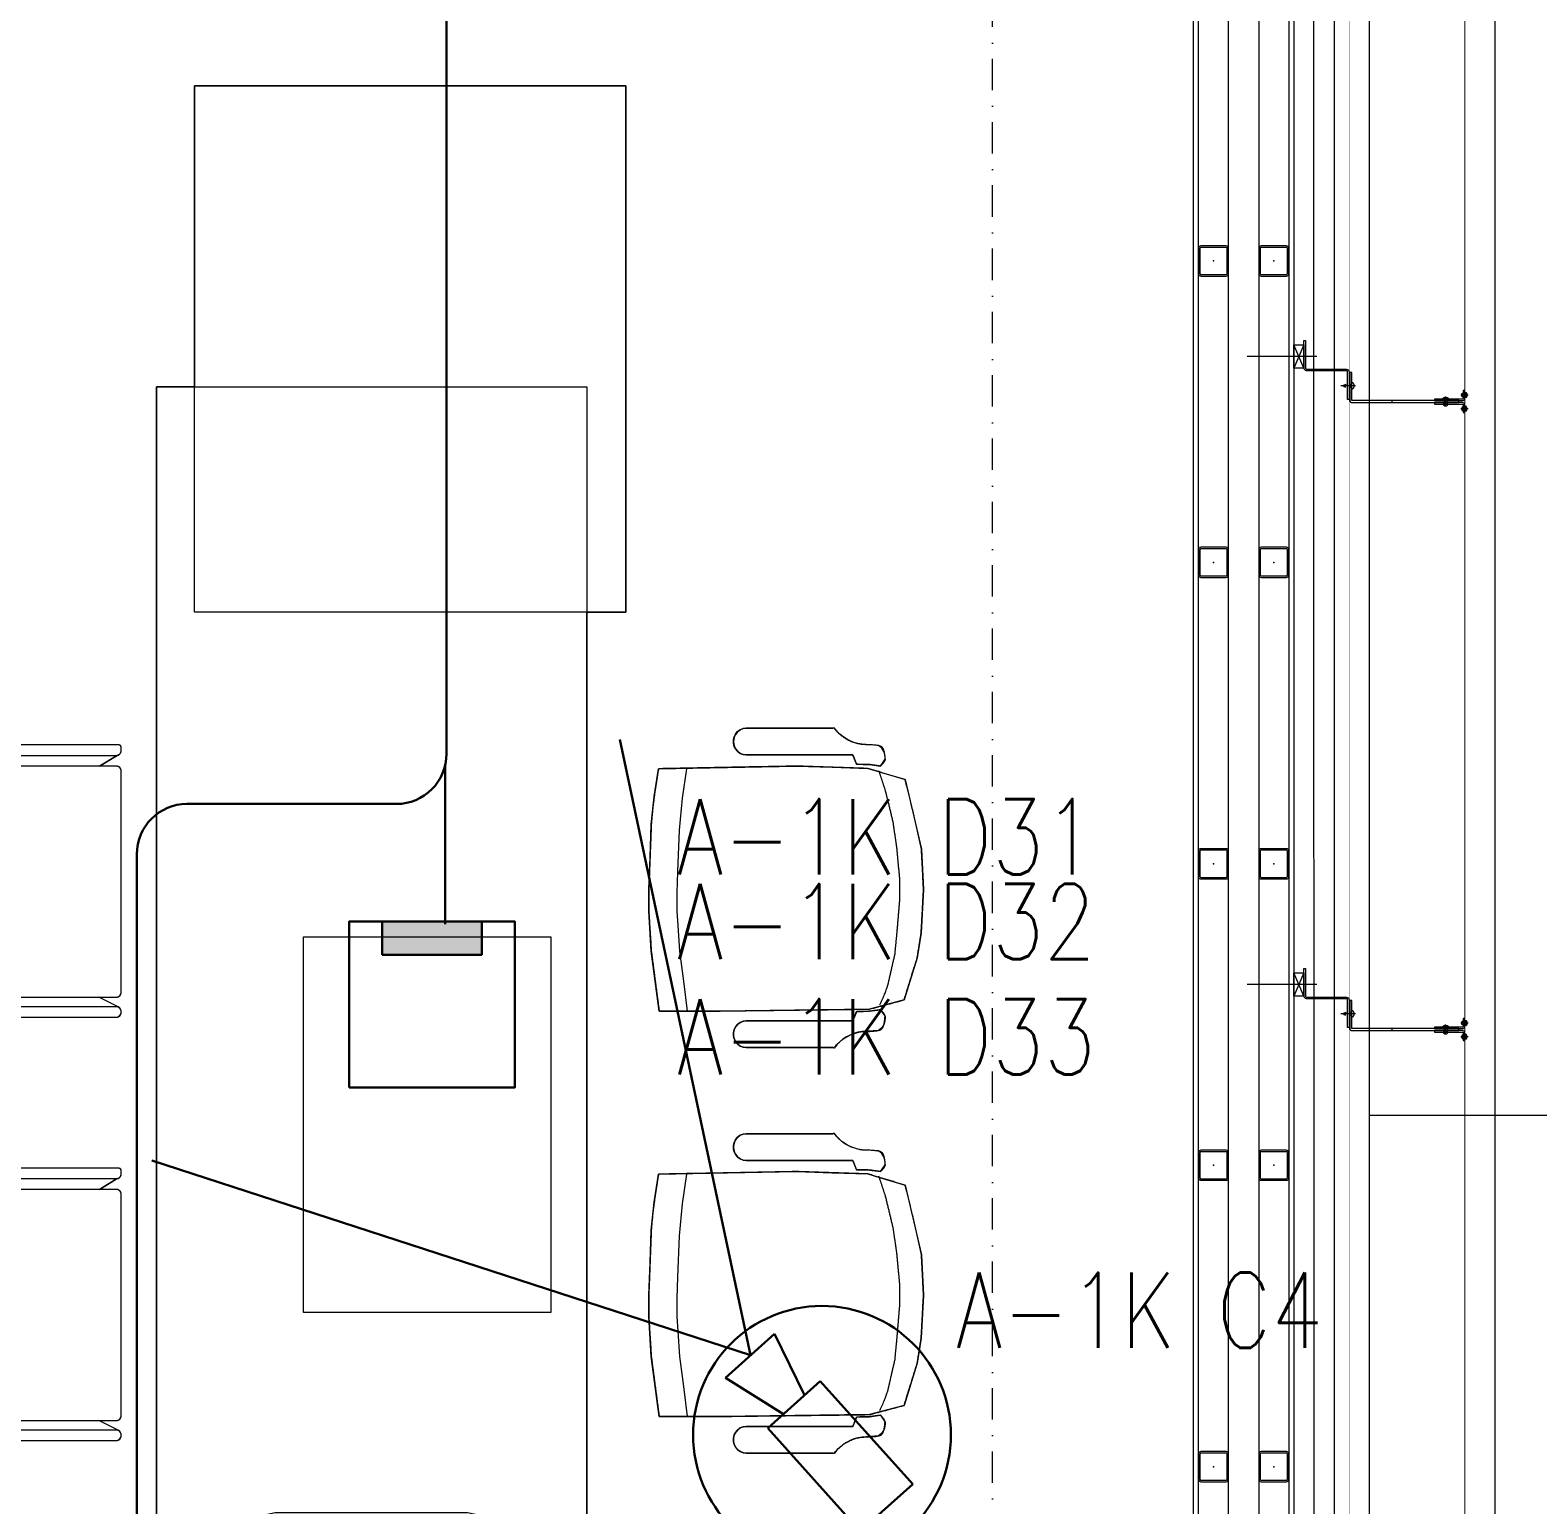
# Model space of a CAD drawing. Extents: x -2050 to 29725, y -1777 to 6820.
# Drawn here: x 10476 to 10776.1, y 480.4 to 773.9 of the extents above; entities that cross this region are included whole.
import ezdxf
from ezdxf.enums import TextEntityAlignment as Align

# ---------------------------------------------------------------- set-up
doc = ezdxf.new("R2010")
doc.units = 0
doc.header["$LTSCALE"] = 25
doc.header["$MEASUREMENT"] = 0
for name, pattern in [('DASHDOT2', [0.5, 0.25, -0.125, 0, -0.125]), ('DOT2', [0.125, 0, -0.125]), ('HIDDEN', [0.375, 0.25, -0.125])]:
    doc.linetypes.add(name, pattern=pattern)
doc.layers.get('0').update_dxf_attribs({"color": 9, "lineweight": 9})
for name, color, linetype, lineweight in [('05', 9, 'Continuous', 9), ('06C', 9, 'Continuous', 9), ('06D', 9, 'Continuous', 9), ('10', 9, 'Continuous', 9), ('11', 9, 'Continuous', 9), ('20', 9, 'DOT2', 9), ('22', 8, 'Continuous', 9), ('24', 9, 'DASHDOT2', 9), ('33', 9, 'BATTING', 9), ('40', 9, 'Continuous', 9), ('DATA YER', 30, 'Continuous', 30), ('E-DAHİLİ DOME KAMERA', 7, 'Continuous', 30), ('E-DAHİLİ KAMERA', 7, 'Continuous', 30), ('E-DÖŞEME (ŞAP İÇİ) PRİZ KUTUSU', 7, 'Continuous', 30), ('E-YAZI', 7, 'Continuous', 30)]:
    doc.layers.add(name, color=color, linetype=linetype, lineweight=lineweight)
doc.styles.add('Arial', font='arial.ttf', dxfattribs={"height": 2.5})
doc.styles.add('E-YAZI', font='txttw.shx')
doc.linetypes.add('BATTING', pattern='A,0.0001,-0.1,[134,ltypeshp.shx,S=0.1,R=0,X=-0.1,Y=0],-0.2,[134,ltypeshp.shx,S=0.1,R=180,X=0.1,Y=0],-0.1', length=0.4001)

# ---------------------------------------------------------------- blocks, each defined once
blk = doc.blocks.new('0_wallno')
blk.add_lwpolyline([(-7.84, 1.5), (7.942, 1.5), (7.942, -1.5), (-7.84, -1.5)], close=True)
blk.add_lwpolyline([(7.942, 0), (16.132, 0)])
at = {"style": 'Arial'}
blk.add_attdef('GENISLIK', text='', height=2, dxfattribs=at).set_placement((8.442, 0), align=Align.BOTTOM_LEFT)
blk.add_attdef('DUVARNO', text='', height=2, dxfattribs=at).set_placement((0, 0), align=Align.MIDDLE_CENTER)
blk.add_attdef('YUKSEKLIK', text='', height=2, dxfattribs=at).set_placement((8.442, -0.5), align=Align.TOP_LEFT)
blk = doc.blocks.new('p- alum kaplama profil')
at = {"lineweight": 13}
blk.add_lwpolyline([(7.12, 12.59), (7.12, 26.49)], dxfattribs=at)
at = {"lineweight": 18}
blk.add_lwpolyline([(4.09, 6.16), (-1.41, 6.16), (-1.41, 6.46), (4.09, 6.46, 0.414214), (4.29, 6.66), (4.29, 14.66, -0.414214), (4.79, 15.16), (10.29, 15.16), (10.29, 14.86), (4.79, 14.86, 0.414214), (4.59, 14.66), (4.59, 6.66, -0.414214)], format="xyb", close=True, dxfattribs=at)
at = {"lineweight": 5}
blk.add_lwpolyline([(9.44, 15.16), (4.79, 15.16), (4.79, 17.16), (9.44, 17.16)], close=True, dxfattribs=at)
for points in [[(4.79, 15.16), (9.44, 17.16)], [(9.44, 15.16), (4.79, 17.16)]]:
    blk.add_lwpolyline(points, dxfattribs=at)
blk.add_lwpolyline([(-2.06, 5.56), (-2.06, -2.34), (-2.06, -15.69), (-1.66, -15.69), (-1.66, -2.34), (-1.66, 5.56), (-1.66, 5.56), (-1.66, 5.57), (-1.66, 5.57), (-1.66, 5.58), (-1.66, 5.58), (-1.65, 5.59), (-1.65, 5.59), (-1.65, 5.59), (-1.65, 5.6), (-1.65, 5.6), (-1.64, 5.61), (-1.64, 5.61), (-1.64, 5.62), (-1.64, 5.62), (-1.63, 5.62), (-1.63, 5.63), (-1.63, 5.63), (-1.62, 5.63), (-1.62, 5.64), (-1.61, 5.64), (-1.61, 5.64), (-1.61, 5.64), (-1.6, 5.65), (-1.6, 5.65), (-1.59, 5.65), (-1.59, 5.65), (-1.58, 5.65), (-1.58, 5.65), (-1.57, 5.66), (-1.57, 5.66), (-1.56, 5.66), (-1.56, 5.66), (3.94, 5.66), (3.94, 6.06), (-1.56, 6.06), (-1.58, 6.06), (-1.61, 6.05), (-1.63, 6.05), (-1.66, 6.05), (-1.68, 6.04), (-1.7, 6.03), (-1.73, 6.03), (-1.75, 6.02), (-1.77, 6.01), (-1.79, 6), (-1.82, 5.99), (-1.84, 5.97), (-1.86, 5.96), (-1.88, 5.94), (-1.89, 5.93), (-1.91, 5.91), (-1.93, 5.89), (-1.95, 5.87), (-1.96, 5.85), (-1.97, 5.83), (-1.99, 5.81), (-2, 5.79), (-2.01, 5.77), (-2.02, 5.75), (-2.03, 5.72), (-2.04, 5.7), (-2.04, 5.68), (-2.05, 5.65), (-2.05, 5.63), (-2.06, 5.61), (-2.06, 5.58)], close=True)
blk.add_lwpolyline([(-1.66, -2.34), (-2.06, -2.34)])
for points in [[(-2.36, -10.84), (-2.36, -16.39), (-2.36, -16.39, -0.414214), (-2.51, -16.54), (-2.51, -16.54), (-4.06, -16.54), (-4.06, -16.84), (-2.51, -16.84), (-2.51, -16.84, 0.414214), (-2.06, -16.39), (-2.06, -10.84)], [(-1.36, -10.84), (-1.66, -10.84), (-1.66, -16.39, 0.414214), (-1.21, -16.84), (-1.21, -16.84), (0.34, -16.84), (0.34, -16.54), (-1.21, -16.54), (-1.21, -16.54, -0.414214), (-1.36, -16.39), (-1.36, -16.39)]]:
    blk.add_lwpolyline(points, format="xyb", close=True)
for points in [[(1.61, 6.87, -10), (0.98, 6.96, -10)], [(1.56, 7.05, -10), (1.02, 7.13, -10)], [(1.05, 6.91, -10), (1.29, 7.56, -10)], [(1.05, 5.83, -10), (1.05, 6.01, -10)], [(1.29, 4.93, -10), (1.29, 7.8, -10)], [(1.53, 6.82, -10), (1.29, 7.56, -10)], [(1.29, 6.16, -10), (1.29, 6.26, -10)], [(0.67, 5.66, -10), (1.91, 5.66, -10)], [(0.67, 5.66, -10), (0.67, 5.64, -10), (0.67, 5.62, -10), (0.67, 5.6, -10), (0.68, 5.58, -10), (0.68, 5.56, -10), (0.69, 5.54, -10), (0.69, 5.52, -10), (0.7, 5.5, -10), (0.7, 5.48, -10), (0.71, 5.46, -10), (0.72, 5.45, -10), (0.73, 5.43, -10), (0.74, 5.41, -10), (0.75, 5.4, -10), (0.76, 5.38, -10), (0.77, 5.36, -10), (0.79, 5.35, -10), (0.8, 5.33, -10), (0.81, 5.32, -10), (0.83, 5.31, -10), (0.84, 5.29, -10), (0.86, 5.28, -10), (0.87, 5.27, -10), (0.89, 5.26, -10), (0.91, 5.25, -10), (0.92, 5.24, -10), (0.94, 5.23, -10), (0.96, 5.22, -10), (0.98, 5.21, -10), (1, 5.21, -10), (1.02, 5.2, -10), (1.03, 5.2, -10)], [(0.96, 5.66, -10), (0.97, 5.66, -10), (0.97, 5.66, -10), (0.97, 5.66, -10), (0.98, 5.66, -10), (0.98, 5.66, -10), (0.99, 5.66, -10), (0.99, 5.66, -10), (1, 5.66, -10), (1, 5.67, -10), (1, 5.67, -10), (1.01, 5.67, -10), (1.01, 5.67, -10), (1.01, 5.67, -10), (1.02, 5.68, -10), (1.02, 5.68, -10), (1.02, 5.68, -10), (1.03, 5.69, -10), (1.03, 5.69, -10), (1.03, 5.69, -10), (1.04, 5.7, -10), (1.04, 5.7, -10), (1.04, 5.7, -10), (1.04, 5.71, -10), (1.04, 5.71, -10), (1.05, 5.72, -10), (1.05, 5.72, -10), (1.05, 5.72, -10), (1.05, 5.73, -10), (1.05, 5.73, -10), (1.05, 5.74, -10), (1.05, 5.74, -10), (1.05, 5.75, -10)], [(1.33, 5.85, -10), (0.98, 5.88, -10)], [(1.03, 5.2, -10), (1.04, 5.2, -10), (1.05, 5.19, -10), (1.05, 5.19, -10), (1.06, 5.19, -10), (1.06, 5.19, -10), (1.07, 5.19, -10), (1.07, 5.19, -10), (1.08, 5.19, -10), (1.08, 5.19, -10), (1.09, 5.19, -10), (1.09, 5.18, -10), (1.1, 5.18, -10), (1.1, 5.18, -10), (1.11, 5.18, -10), (1.11, 5.18, -10), (1.12, 5.18, -10), (1.12, 5.18, -10), (1.13, 5.18, -10), (1.13, 5.18, -10), (1.14, 5.18, -10), (1.15, 5.18, -10), (1.15, 5.18, -10), (1.16, 5.17, -10), (1.16, 5.17, -10), (1.17, 5.17, -10), (1.17, 5.17, -10), (1.18, 5.17, -10), (1.18, 5.17, -10), (1.19, 5.17, -10), (1.19, 5.17, -10), (1.2, 5.17, -10), (1.2, 5.17, -10)], [(1.05, 5.75, -10), (1.05, 5.83, -10)], [(1.2, 5.17, -10), (1.2, 5.2, -10)], [(1.38, 5.2, -10), (1.2, 5.2, -10)], [(1.38, 5.17, -10), (1.38, 5.2, -10)], [(1.38, 5.17, -10), (1.38, 5.17, -10), (1.39, 5.17, -10), (1.39, 5.17, -10), (1.4, 5.17, -10), (1.41, 5.17, -10), (1.41, 5.17, -10), (1.42, 5.17, -10), (1.42, 5.17, -10), (1.43, 5.17, -10), (1.43, 5.18, -10), (1.44, 5.18, -10), (1.44, 5.18, -10), (1.45, 5.18, -10), (1.45, 5.18, -10), (1.46, 5.18, -10), (1.46, 5.18, -10), (1.47, 5.18, -10), (1.47, 5.18, -10), (1.48, 5.18, -10), (1.48, 5.18, -10), (1.49, 5.18, -10), (1.5, 5.19, -10), (1.5, 5.19, -10), (1.51, 5.19, -10), (1.51, 5.19, -10), (1.52, 5.19, -10), (1.52, 5.19, -10), (1.53, 5.19, -10), (1.53, 5.19, -10), (1.54, 5.19, -10), (1.54, 5.2, -10), (1.55, 5.2, -10)], [(1.53, 5.75, -10), (1.53, 5.92, -10)], [(1.53, 5.75, -10), (1.53, 5.74, -10), (1.53, 5.74, -10), (1.53, 5.73, -10), (1.53, 5.73, -10), (1.53, 5.72, -10), (1.54, 5.72, -10), (1.54, 5.72, -10), (1.54, 5.71, -10), (1.54, 5.71, -10), (1.54, 5.7, -10), (1.54, 5.7, -10), (1.55, 5.7, -10), (1.55, 5.69, -10), (1.55, 5.69, -10), (1.55, 5.69, -10), (1.56, 5.68, -10), (1.56, 5.68, -10), (1.56, 5.68, -10), (1.57, 5.67, -10), (1.57, 5.67, -10), (1.58, 5.67, -10), (1.58, 5.67, -10), (1.58, 5.67, -10), (1.59, 5.66, -10), (1.59, 5.66, -10), (1.6, 5.66, -10), (1.6, 5.66, -10), (1.6, 5.66, -10), (1.61, 5.66, -10), (1.61, 5.66, -10), (1.62, 5.66, -10), (1.62, 5.66, -10)], [(1.55, 5.2, -10), (1.57, 5.2, -10), (1.59, 5.21, -10), (1.6, 5.21, -10), (1.62, 5.22, -10), (1.64, 5.23, -10), (1.66, 5.24, -10), (1.68, 5.25, -10), (1.69, 5.26, -10), (1.71, 5.27, -10), (1.73, 5.28, -10), (1.74, 5.29, -10), (1.76, 5.31, -10), (1.77, 5.32, -10), (1.78, 5.33, -10), (1.8, 5.35, -10), (1.81, 5.36, -10), (1.82, 5.38, -10), (1.83, 5.4, -10), (1.84, 5.41, -10), (1.85, 5.43, -10), (1.86, 5.45, -10), (1.87, 5.46, -10), (1.88, 5.48, -10), (1.89, 5.5, -10), (1.89, 5.52, -10), (1.9, 5.54, -10), (1.9, 5.56, -10), (1.9, 5.58, -10), (1.91, 5.6, -10), (1.91, 5.62, -10), (1.91, 5.64, -10), (1.91, 5.66, -10)], [(-2.86, -13.04, 0), (-0.86, -13.04, 0)], [(-2.36, -12.52, 0), (-2.4, -12.53, 0), (-2.43, -12.56, 0), (-2.47, -12.58, 0), (-2.5, -12.6, 0), (-2.53, -12.63, 0), (-2.56, -12.66, 0), (-2.59, -12.69, 0), (-2.61, -12.73, 0), (-2.63, -12.76, 0), (-2.65, -12.8, 0), (-2.67, -12.84, 0), (-2.68, -12.88, 0), (-2.69, -12.92, 0), (-2.7, -12.96, 0), (-2.71, -13, 0), (-2.71, -13.04, 0), (-2.71, -13.08, 0), (-2.7, -13.13, 0), (-2.69, -13.17, 0), (-2.68, -13.21, 0), (-2.67, -13.25, 0), (-2.65, -13.28, 0), (-2.63, -13.32, 0), (-2.61, -13.36, 0), (-2.59, -13.39, 0), (-2.56, -13.42, 0), (-2.53, -13.45, 0), (-2.5, -13.48, 0), (-2.47, -13.51, 0), (-2.43, -13.53, 0), (-2.4, -13.55, 0), (-2.36, -13.57, 0)], [(-2.36, -13.04, 0), (-2.36, -12.52, 0)], [(-2.36, -13.04, 0), (-2.36, -12.73, 0)], [(-2.36, -12.73, 0), (-2.36, -13.04, 0)], [(-1.36, -12.73, 0), (-2.36, -12.73, 0)], [(-2.36, -13.04, 0), (-2.36, -13.36, 0)], [(-2.36, -13.04, 0), (-2.36, -13.57, 0)], [(-2.36, -13.36, 0), (-2.36, -13.04, 0)], [(-1.36, -13.36, 0), (-2.36, -13.36, 0)], [(-1.36, -13.04, 0), (-1.36, -12.37, 0)], [(-1.36, -13.72, 0), (-1.32, -13.68, 0), (-1.29, -13.65, 0), (-1.26, -13.61, 0), (-1.23, -13.58, 0), (-1.2, -13.54, 0), (-1.18, -13.5, 0), (-1.16, -13.45, 0), (-1.14, -13.41, 0), (-1.12, -13.37, 0), (-1.1, -13.32, 0), (-1.09, -13.28, 0), (-1.08, -13.23, 0), (-1.07, -13.18, 0), (-1.06, -13.14, 0), (-1.06, -13.09, 0), (-1.06, -13.04, 0), (-1.06, -12.99, 0), (-1.06, -12.95, 0), (-1.07, -12.9, 0), (-1.08, -12.85, 0), (-1.09, -12.81, 0), (-1.1, -12.76, 0), (-1.12, -12.72, 0), (-1.14, -12.67, 0), (-1.16, -12.63, 0), (-1.18, -12.59, 0), (-1.2, -12.55, 0), (-1.23, -12.51, 0), (-1.26, -12.47, 0), (-1.29, -12.43, 0), (-1.32, -12.4, 0), (-1.36, -12.37, 0)], [(-1.36, -13.04, 0), (-1.36, -13.72, 0)], [(-3.84, -17.04, 0), (-3.81, -17.07, 0), (-3.78, -17.1, 0), (-3.75, -17.12, 0), (-3.72, -17.15, 0), (-3.69, -17.17, 0), (-3.66, -17.19, 0), (-3.62, -17.21, 0), (-3.59, -17.23, 0), (-3.55, -17.24, 0), (-3.52, -17.26, 0), (-3.48, -17.27, 0), (-3.44, -17.28, 0), (-3.4, -17.28, 0), (-3.36, -17.29, 0), (-3.32, -17.29, 0), (-3.29, -17.29, 0), (-3.25, -17.29, 0), (-3.21, -17.29, 0), (-3.17, -17.28, 0), (-3.13, -17.28, 0), (-3.09, -17.27, 0), (-3.06, -17.26, 0), (-3.02, -17.24, 0), (-2.98, -17.23, 0), (-2.95, -17.21, 0), (-2.91, -17.19, 0), (-2.88, -17.17, 0), (-2.85, -17.15, 0), (-2.82, -17.12, 0), (-2.79, -17.1, 0), (-2.76, -17.07, 0), (-2.73, -17.04, 0)], [(-3.29, -17.04, 0), (-3.84, -17.04, 0)], [(-2.85, -16.54, 0), (-2.86, -16.51, 0), (-2.87, -16.47, 0), (-2.89, -16.44, 0), (-2.91, -16.41, 0), (-2.93, -16.38, 0), (-2.96, -16.35, 0), (-2.98, -16.33, 0), (-3.01, -16.31, 0), (-3.04, -16.29, 0), (-3.07, -16.27, 0), (-3.11, -16.25, 0), (-3.14, -16.24, 0), (-3.18, -16.23, 0), (-3.21, -16.22, 0), (-3.25, -16.22, 0), (-3.29, -16.22, 0), (-3.32, -16.22, 0), (-3.36, -16.22, 0), (-3.39, -16.23, 0), (-3.43, -16.24, 0), (-3.46, -16.25, 0), (-3.5, -16.27, 0), (-3.53, -16.29, 0), (-3.56, -16.31, 0), (-3.59, -16.33, 0), (-3.61, -16.35, 0), (-3.64, -16.38, 0), (-3.66, -16.41, 0), (-3.68, -16.44, 0), (-3.7, -16.47, 0), (-3.71, -16.51, 0), (-3.73, -16.54, 0)], [(-3.29, -16.54, 0), (-3.73, -16.54, 0)], [(-3.29, -16.54, 0), (-3.55, -16.54, 0)], [(-3.55, -16.54, 0), (-3.29, -16.54, 0)], [(-3.55, -17.04, 0), (-3.55, -16.54, 0)], [(-3.29, -17.54, 0), (-3.29, -16.04, 0)], [(-3.29, -16.54, 0), (-2.85, -16.54, 0)], [(-3.29, -16.54, 0), (-3.03, -16.54, 0)], [(-3.03, -16.54, 0), (-3.29, -16.54, 0)], [(-3.29, -17.04, 0), (-2.73, -17.04, 0)], [(-3.03, -17.04, 0), (-3.03, -16.54, 0)], [(-0.56, -17.04, 0), (-1.11, -17.04, 0)], [(0, -17.04, 0), (-0.03, -17.07, 0), (-0.06, -17.1, 0), (-0.09, -17.12, 0), (-0.12, -17.15, 0), (-0.15, -17.17, 0), (-0.18, -17.19, 0), (-0.22, -17.21, 0), (-0.25, -17.23, 0), (-0.29, -17.24, 0), (-0.33, -17.26, 0), (-0.36, -17.27, 0), (-0.4, -17.28, 0), (-0.44, -17.28, 0), (-0.48, -17.29, 0), (-0.52, -17.29, 0), (-0.56, -17.29, 0), (-0.59, -17.29, 0), (-0.63, -17.29, 0), (-0.67, -17.28, 0), (-0.71, -17.28, 0), (-0.75, -17.27, 0), (-0.79, -17.26, 0), (-0.82, -17.24, 0), (-0.86, -17.23, 0), (-0.89, -17.21, 0), (-0.93, -17.19, 0), (-0.96, -17.17, 0), (-0.99, -17.15, 0), (-1.02, -17.12, 0), (-1.05, -17.1, 0), (-1.08, -17.07, 0), (-1.11, -17.04, 0)], [(-1, -16.54, 0), (-0.98, -16.51, 0), (-0.97, -16.47, 0), (-0.95, -16.44, 0), (-0.93, -16.41, 0), (-0.91, -16.38, 0), (-0.88, -16.35, 0), (-0.86, -16.33, 0), (-0.83, -16.31, 0), (-0.8, -16.29, 0), (-0.77, -16.27, 0), (-0.73, -16.25, 0), (-0.7, -16.24, 0), (-0.66, -16.23, 0), (-0.63, -16.22, 0), (-0.59, -16.22, 0), (-0.56, -16.22, 0), (-0.52, -16.22, 0), (-0.48, -16.22, 0), (-0.45, -16.23, 0), (-0.41, -16.24, 0), (-0.38, -16.25, 0), (-0.34, -16.27, 0), (-0.31, -16.29, 0), (-0.28, -16.31, 0), (-0.25, -16.33, 0), (-0.23, -16.35, 0), (-0.2, -16.38, 0), (-0.18, -16.41, 0), (-0.16, -16.44, 0), (-0.14, -16.47, 0), (-0.13, -16.51, 0), (-0.12, -16.54, 0)], [(-0.56, -16.54, 0), (-1, -16.54, 0)], [(-0.56, -16.54, 0), (-0.82, -16.54, 0)], [(-0.82, -16.54, 0), (-0.56, -16.54, 0)], [(-0.82, -17.04, 0), (-0.82, -16.54, 0)], [(-0.56, -17.54, 0), (-0.56, -16.04, 0)], [(-0.56, -16.54, 0), (-0.3, -16.54, 0)], [(-0.56, -16.54, 0), (-0.12, -16.54, 0)], [(-0.3, -16.54, 0), (-0.56, -16.54, 0)], [(-0.56, -17.04, 0), (0, -17.04, 0)], [(-0.3, -17.04, 0), (-0.3, -16.54, 0)]]:
    blk.add_polyline3d(points)
blk = doc.blocks.new('prf-60x60')
for points in [[(-2.5, -6), (2.5, -6, 0.414214), (3, -5.5), (3, -0.5, 0.414214), (2.5, 0), (-2.5, 0, 0.414214), (-3, -0.5), (-3, -5.5, 0.414214)], [(-2.5, -5.7), (2.5, -5.7, 0.414214), (2.7, -5.5), (2.7, -0.5, 0.414214), (2.5, -0.3), (-2.5, -0.3, 0.414214), (-2.7, -0.5), (-2.7, -5.5, 0.414214)]]:
    blk.add_lwpolyline(points, format="xyb", close=True)
at = {"color": 252}
blk.add_point((0, -3), dxfattribs=at)
blk = doc.blocks.new('Group-258-1')
at = {"linetype": 'Continuous'}
for p, q in [((384800.0983, 69164.505), (384800.0936, 69164.5084)), ((384800.71, 69164.505), (384800.7146, 69164.5084)), ((384800.2257, 69164.3995), (384800.1668, 69164.4084)), ((384800.5895, 69164.4019), (384800.5299, 69164.394)), ((384800.6491, 69164.4097), (384800.5895, 69164.4019)), ((384800.2892, 69164.3936), (384800.2257, 69164.3995)), ((384800.3717, 69164.3904), (384800.2892, 69164.3936)), ((384800.4137, 69164.389), (384800.3717, 69164.3904)), ((384800.4502, 69164.389), (384800.4137, 69164.389)), ((384800.4792, 69164.3908), (384800.4502, 69164.389)), ((384800.5299, 69164.394), (384800.4792, 69164.3908))]:
    blk.add_line(p, q, dxfattribs=at)
at = {"linetype": 'Continuous', "flags": 128}
for points in [[(384800.0862, 69164.6997), (384800.0862, 69164.6409), (384800.0862, 69164.6409)], [(384800.722, 69164.6997), (384800.722, 69164.6409), (384800.722, 69164.6409)], [(384800.0862, 69164.6409), (384800.0862, 69164.5259), (384800.0862, 69164.6409)], [(384800.1395, 69164.5259), (384800.1395, 69164.6409), (384800.1395, 69164.6409)], [(384800.6687, 69164.5259), (384800.6687, 69164.6409), (384800.6687, 69164.6409)], [(384800.722, 69164.6409), (384800.722, 69164.5259), (384800.722, 69164.6409)], [(384800.0862, 69164.5259), (384800.0862, 69164.5259), (384800.087, 69164.52)], [(384800.0862, 69164.5259), (384800.087, 69164.52), (384800.087, 69164.52)], [(384800.087, 69164.52), (384800.087, 69164.52), (384800.0892, 69164.5143)], [(384800.087, 69164.52), (384800.0892, 69164.5143), (384800.0892, 69164.5143)], [(384800.1365, 69164.5143), (384800.1365, 69164.5143), (384800.1387, 69164.52)], [(384800.1365, 69164.5143), (384800.1387, 69164.52), (384800.1387, 69164.52)], [(384800.1387, 69164.52), (384800.1387, 69164.52), (384800.1395, 69164.5259)], [(384800.1387, 69164.52), (384800.1395, 69164.5259), (384800.1395, 69164.5259)], [(384800.6695, 69164.52), (384800.6695, 69164.52), (384800.6687, 69164.5259)], [(384800.6695, 69164.52), (384800.6687, 69164.5259), (384800.6687, 69164.5259)], [(384800.6718, 69164.5143), (384800.6718, 69164.5143), (384800.6695, 69164.52)], [(384800.6718, 69164.5143), (384800.6695, 69164.52), (384800.6695, 69164.52)], [(384800.7213, 69164.52), (384800.7213, 69164.52), (384800.719, 69164.5143)], [(384800.7213, 69164.52), (384800.719, 69164.5143), (384800.719, 69164.5143)], [(384800.722, 69164.5259), (384800.722, 69164.5259), (384800.7213, 69164.52)], [(384800.722, 69164.5259), (384800.7213, 69164.52), (384800.7213, 69164.52)], [(384800.0892, 69164.5143), (384800.0892, 69164.5143), (384800.0929, 69164.5094)], [(384800.0892, 69164.5143), (384800.0936, 69164.5084), (384800.0929, 69164.5094)], [(384800.0977, 69164.5054), (384800.0977, 69164.5054), (384800.1034, 69164.5026)], [(384800.0977, 69164.5054), (384800.1034, 69164.5026), (384800.1034, 69164.5026)], [(384800.1034, 69164.5026), (384800.1034, 69164.5026), (384800.1096, 69164.5011)], [(384800.1034, 69164.5026), (384800.1096, 69164.5011), (384800.1096, 69164.5011)], [(384800.1096, 69164.5011), (384800.1096, 69164.5011), (384800.1161, 69164.5011)], [(384800.1096, 69164.5011), (384800.1161, 69164.5011), (384800.1161, 69164.5011)], [(384800.1161, 69164.5011), (384800.1161, 69164.5011), (384800.1223, 69164.5026)], [(384800.1161, 69164.5011), (384800.1223, 69164.5026), (384800.1223, 69164.5026)], [(384800.1223, 69164.5026), (384800.1223, 69164.5026), (384800.128, 69164.5054)], [(384800.1223, 69164.5026), (384800.128, 69164.5054), (384800.128, 69164.5054)], [(384800.128, 69164.5054), (384800.128, 69164.5054), (384800.1328, 69164.5094)], [(384800.128, 69164.5054), (384800.1328, 69164.5094), (384800.1328, 69164.5094)], [(384800.1328, 69164.5094), (384800.1328, 69164.5094), (384800.1365, 69164.5143)], [(384800.1328, 69164.5094), (384800.1365, 69164.5143), (384800.1365, 69164.5143)], [(384800.6754, 69164.5094), (384800.6754, 69164.5094), (384800.6718, 69164.5143)], [(384800.6754, 69164.5094), (384800.6718, 69164.5143), (384800.6718, 69164.5143)], [(384800.6802, 69164.5054), (384800.6802, 69164.5054), (384800.6754, 69164.5094)], [(384800.6802, 69164.5054), (384800.6754, 69164.5094), (384800.6754, 69164.5094)], [(384800.6859, 69164.5026), (384800.6859, 69164.5026), (384800.6802, 69164.5054)], [(384800.6859, 69164.5026), (384800.6802, 69164.5054), (384800.6802, 69164.5054)], [(384800.6922, 69164.5011), (384800.6922, 69164.5011), (384800.6859, 69164.5026)], [(384800.6922, 69164.5011), (384800.6859, 69164.5026), (384800.6859, 69164.5026)], [(384800.6986, 69164.5011), (384800.6986, 69164.5011), (384800.6922, 69164.5011)], [(384800.6986, 69164.5011), (384800.6922, 69164.5011), (384800.6922, 69164.5011)], [(384800.7048, 69164.5026), (384800.7048, 69164.5026), (384800.6986, 69164.5011)], [(384800.7048, 69164.5026), (384800.6986, 69164.5011), (384800.6986, 69164.5011)], [(384800.7105, 69164.5054), (384800.7105, 69164.5054), (384800.7048, 69164.5026)], [(384800.7105, 69164.5054), (384800.7048, 69164.5026), (384800.7048, 69164.5026)], [(384800.719, 69164.5143), (384800.7146, 69164.5084), (384800.7153, 69164.5094)], [(384800.719, 69164.5143), (384800.719, 69164.5143), (384800.7153, 69164.5094)]]:
    blk.add_lwpolyline(points, close=True, dxfattribs=at)
at = {"linetype": 'Continuous'}
for points in [[(384800.2312, 69164.8536), (384800.2099, 69164.8481), (384800.1886, 69164.8426)], [(384800.3272, 69164.8751), (384800.2792, 69164.8644), (384800.2312, 69164.8536)], [(384800.4074, 69164.8792), (384800.3673, 69164.8772), (384800.3272, 69164.8751)], [(384800.4932, 69164.8746), (384800.4503, 69164.8769), (384800.4074, 69164.8792)], [(384800.5432, 69164.8666), (384800.5182, 69164.8706), (384800.4932, 69164.8746)], [(384800.6271, 69164.8405), (384800.5851, 69164.8535), (384800.5432, 69164.8666)], [(384800.1886, 69164.8426), (384800.1775, 69164.8055), (384800.1663, 69164.7685)], [(384800.3252, 69164.8264), (384800.2999, 69164.8227), (384800.2746, 69164.8191)], [(384800.3841, 69164.8318), (384800.3546, 69164.8291), (384800.3252, 69164.8264)], [(384800.4307, 69164.8318), (384800.4074, 69164.8318), (384800.3841, 69164.8318)], [(384800.4872, 69164.8271), (384800.4589, 69164.8295), (384800.4307, 69164.8318)], [(384800.5356, 69164.8225), (384800.5114, 69164.8248), (384800.4872, 69164.8271)], [(384800.5919, 69164.8096), (384800.5638, 69164.8161), (384800.5356, 69164.8225)], [(384800.6454, 69164.7717), (384800.6363, 69164.8061), (384800.6271, 69164.8405)], [(384800.1182, 69164.7571), (384800.1184, 69164.788), (384800.1261, 69164.8013), (384800.1481, 69164.8026)], [(384800.1481, 69164.8026), (384800.1523, 69164.8031), (384800.1616, 69164.7937)], [(384800.1616, 69164.7937), (384800.1601, 69164.7826), (384800.1585, 69164.7715)], [(384800.2113, 69164.8039), (384800.1911, 69164.7972), (384800.1708, 69164.7905)], [(384800.2746, 69164.8191), (384800.2429, 69164.8115), (384800.2113, 69164.8039)], [(384800.637, 69164.7924), (384800.6046, 69164.8075), (384800.5919, 69164.8096)], [(384800.6601, 69164.8026), (384800.656, 69164.8031), (384800.6466, 69164.7937)], [(384800.6466, 69164.7937), (384800.6482, 69164.7826), (384800.6497, 69164.7715)], [(384800.69, 69164.7571), (384800.6898, 69164.788), (384800.6822, 69164.8013), (384800.6601, 69164.8026)], [(384800.1585, 69164.7715), (384800.1583, 69164.7588), (384800.158, 69164.7461)], [(384800.1663, 69164.7685), (384800.1639, 69164.6975), (384800.1616, 69164.6266)], [(384800.6491, 69164.4746), (384800.6472, 69164.6232), (384800.6454, 69164.7717)], [(384800.6497, 69164.7715), (384800.65, 69164.7588), (384800.6502, 69164.7461)], [(384800.0854, 69164.7011), (384800.1126, 69164.7212), (384800.1182, 69164.7571)], [(384800.158, 69164.7461), (384800.1488, 69164.7423), (384800.1395, 69164.7385)], [(384800.1395, 69164.7385), (384800.1395, 69164.6897), (384800.1395, 69164.6409)], [(384800.6502, 69164.7461), (384800.6595, 69164.7423), (384800.6687, 69164.7385)], [(384800.6687, 69164.7385), (384800.6687, 69164.6897), (384800.6687, 69164.6409)], [(384800.7229, 69164.7011), (384800.6957, 69164.7212), (384800.69, 69164.7571)], [(384800.1616, 69164.6266), (384800.1642, 69164.4892), (384800.1668, 69164.3518)], [(384800.6491, 69164.3531), (384800.6491, 69164.4138), (384800.6491, 69164.4746)], [(384800.1668, 69164.3518), (384800.2302, 69164.3409), (384800.278, 69164.3374)], [(384800.5299, 69164.3374), (384800.5895, 69164.3452), (384800.6491, 69164.3531)], [(384800.278, 69164.3374), (384800.3427, 69164.3349), (384800.4074, 69164.3324)], [(384800.4074, 69164.3324), (384800.4288, 69164.3324), (384800.4502, 69164.3324)], [(384800.4502, 69164.3324), (384800.4901, 69164.3349), (384800.5299, 69164.3374)]]:
    blk.add_open_spline(points, degree=2, dxfattribs=at)
at = {"layer": '40'}
blk.add_lwpolyline([(384800.6491, 69164.3531), (384800.5895, 69164.3452), (384800.5299, 69164.3374), (384800.4502, 69164.3324), (384800.4074, 69164.3324), (384800.3427, 69164.3349), (384800.278, 69164.3374), (384800.2222, 69164.3433), (384800.1668, 69164.3518), (384800.1642, 69164.4892), (384800.1616, 69164.6266), (384800.1639, 69164.6975), (384800.1663, 69164.7685), (384800.1732, 69164.7913), (384800.1886, 69164.8426), (384800.3272, 69164.8751), (384800.4074, 69164.8792), (384800.4932, 69164.8746), (384800.5432, 69164.8666), (384800.6271, 69164.8405), (384800.6454, 69164.7717), (384800.6472, 69164.6232), (384800.6491, 69164.4746), (384800.6491, 69164.4097)], close=True, dxfattribs=at)
for points in [[(384800.1395, 69164.7385), (384800.158, 69164.7461), (384800.1583, 69164.7588), (384800.1585, 69164.7715), (384800.1616, 69164.7937), (384800.1481, 69164.8026, 0.293897), (384800.1206, 69164.7899), (384800.1182, 69164.7571, -0.205), (384800.0854, 69164.7011), (384800.0862, 69164.6997), (384800.0862, 69164.5259, 0.937941), (384800.1395, 69164.5259)], [(384800.6687, 69164.7385), (384800.6502, 69164.7461), (384800.65, 69164.7588), (384800.6497, 69164.7715), (384800.6466, 69164.7937), (384800.6601, 69164.8026, -0.293897), (384800.6877, 69164.7899), (384800.69, 69164.7571, 0.205), (384800.7229, 69164.7011), (384800.722, 69164.6997), (384800.722, 69164.5259, -0.937941), (384800.6687, 69164.5259)]]:
    blk.add_lwpolyline(points, format="xyb", close=True, dxfattribs=at)
blk = doc.blocks.new('p-masa-03')
for p, q in [((7.57, 185.2), (7.57, 230)), ((85.7, 185.2), (7.57, 185.2))]:
    blk.add_line(p, q)
for points in [[(0, 230), (0, 0), (85.7, 0), (85.7, 185.2), (93.45, 185.2), (93.45, 289.97), (7.57, 289.97), (7.57, 230)], [(29.32, 120.55), (78.52, 120.55), (78.52, 45.81), (29.32, 45.81)]]:
    blk.add_lwpolyline(points, close=True)
at = {"flags": 128}
for points in [[(7.57, 230), (7.57, 289.97), (93.45, 289.97), (93.45, 185.2), (85.7, 185.2)], [(85.7, 0.04), (85.7, 0.94), (61.93, 5.88), (23.62, 5.88), (0, 0.73), (0, 0), (85.67, 0)]]:
    blk.add_lwpolyline(points, dxfattribs=at)
for points in [[(85.7, 230), (85.7, 0), (0, 0), (0, 230), (85.7, 230)], [(85.7, 230), (85.7, 0), (0, 0), (0, 230)]]:
    blk.add_lwpolyline(points, close=True, dxfattribs=at)
blk = doc.blocks.new('Group-32-1')
for p, q in [((384804.5516, 69159.371), (384804.573, 69159.3356)), ((384804.5731, 69159.3699), (384804.573, 69159.3694)), ((384804.573, 69159.3694), (384804.573, 69159.3689)), ((384804.573, 69159.3689), (384804.573, 69158.9239)), ((384804.5732, 69159.3709), (384804.5731, 69159.3704)), ((384804.5731, 69159.3704), (384804.5731, 69159.3699)), ((384804.5733, 69159.3713), (384804.5732, 69159.3709)), ((384804.5735, 69159.3718), (384804.5733, 69159.3713)), ((384804.5736, 69159.3723), (384804.5735, 69159.3718)), ((384804.5738, 69159.3727), (384804.5736, 69159.3723)), ((384804.574, 69159.3732), (384804.5738, 69159.3727)), ((384804.5742, 69159.3736), (384804.574, 69159.3732)), ((384804.5745, 69159.374), (384804.5742, 69159.3736)), ((384804.5747, 69159.3745), (384804.5745, 69159.374)), ((384804.575, 69159.3749), (384804.5747, 69159.3745)), ((384804.5753, 69159.3752), (384804.575, 69159.3749)), ((384804.5756, 69159.3756), (384804.5753, 69159.3752)), ((384804.576, 69159.376), (384804.5756, 69159.3756)), ((384804.5763, 69159.3763), (384804.576, 69159.376)), ((384804.5767, 69159.3766), (384804.5763, 69159.3763)), ((384804.5771, 69159.3769), (384804.5767, 69159.3766)), ((384804.5775, 69159.3772), (384804.5771, 69159.3769)), ((384804.5779, 69159.3775), (384804.5775, 69159.3772)), ((384804.5783, 69159.3777), (384804.5779, 69159.3775)), ((384804.5788, 69159.3779), (384804.5783, 69159.3777)), ((384804.5792, 69159.3781), (384804.5788, 69159.3779)), ((384804.5797, 69159.3783), (384804.5792, 69159.3781)), ((384804.5801, 69159.3785), (384804.5797, 69159.3783)), ((384804.5806, 69159.3786), (384804.5801, 69159.3785)), ((384804.5811, 69159.3787), (384804.5806, 69159.3786)), ((384804.5816, 69159.3788), (384804.5811, 69159.3787)), ((384804.5821, 69159.3789), (384804.5816, 69159.3788)), ((384804.5825, 69159.3789), (384804.5821, 69159.3789)), ((384804.583, 69159.3789), (384804.5825, 69159.3789)), ((384805.023, 69159.3789), (384804.583, 69159.3789)), ((384805.0235, 69159.3789), (384805.023, 69159.3789)), ((384805.024, 69159.3789), (384805.0235, 69159.3789)), ((384805.0245, 69159.3788), (384805.024, 69159.3789)), ((384805.0249, 69159.3787), (384805.0245, 69159.3788)), ((384805.0254, 69159.3786), (384805.0249, 69159.3787)), ((384805.0259, 69159.3785), (384805.0254, 69159.3786)), ((384805.0264, 69159.3783), (384805.0259, 69159.3785)), ((384805.0268, 69159.3781), (384805.0264, 69159.3783)), ((384805.0273, 69159.3779), (384805.0268, 69159.3781)), ((384805.0277, 69159.3777), (384805.0273, 69159.3779)), ((384805.0281, 69159.3775), (384805.0277, 69159.3777)), ((384805.0285, 69159.3772), (384805.0281, 69159.3775)), ((384805.029, 69159.3769), (384805.0285, 69159.3772)), ((384805.0293, 69159.3766), (384805.029, 69159.3769)), ((384805.0297, 69159.3763), (384805.0293, 69159.3766)), ((384805.0301, 69159.376), (384805.0297, 69159.3763)), ((384805.0304, 69159.3756), (384805.0301, 69159.376)), ((384805.0307, 69159.3752), (384805.0304, 69159.3756)), ((384805.031, 69159.3749), (384805.0307, 69159.3752)), ((384805.0313, 69159.3745), (384805.031, 69159.3749)), ((384805.0316, 69159.374), (384805.0313, 69159.3745)), ((384805.0318, 69159.3736), (384805.0316, 69159.374)), ((384805.032, 69159.3732), (384805.0318, 69159.3736)), ((384805.0322, 69159.3727), (384805.032, 69159.3732)), ((384805.0324, 69159.3723), (384805.0322, 69159.3727)), ((384805.0326, 69159.3718), (384805.0324, 69159.3723)), ((384805.0327, 69159.3713), (384805.0326, 69159.3718)), ((384805.0328, 69159.3709), (384805.0327, 69159.3713)), ((384805.0329, 69159.3704), (384805.0328, 69159.3709)), ((384805.0329, 69159.3699), (384805.0329, 69159.3704)), ((384805.033, 69159.3694), (384805.0329, 69159.3699)), ((384805.0521, 69159.3725), (384805.033, 69159.3345)), ((384805.033, 69159.3689), (384805.033, 69159.3694)), ((384805.033, 69158.9322), (384805.033, 69159.3689)), ((384805.033, 69158.9322), (384805.033, 69158.9322)), ((384804.5516, 69158.8992), (384804.558, 69158.8616)), ((384805.0524, 69158.8992), (384805.0423, 69158.8616))]:
    blk.add_line(p, q)
at = {"flags": 128}
for points in [[(384804.5309, 69158.9092), (384804.5309, 69158.9087), (384804.531, 69158.9082), (384804.531, 69158.9077), (384804.5311, 69158.9072), (384804.5312, 69158.9068), (384804.5314, 69158.9063), (384804.5315, 69158.9058), (384804.5317, 69158.9054), (384804.5319, 69158.9049), (384804.5321, 69158.9045), (384804.5324, 69158.904), (384804.5326, 69158.9036), (384804.5329, 69158.9032), (384804.5332, 69158.9028), (384804.5335, 69158.9025), (384804.5339, 69158.9021), (384804.5342, 69158.9018), (384804.5346, 69158.9015), (384804.535, 69158.9012), (384804.5354, 69158.9009), (384804.5358, 69158.9006), (384804.5362, 69158.9004), (384804.5367, 69158.9001), (384804.5371, 69158.8999), (384804.5376, 69158.8998), (384804.538, 69158.8996), (384804.5385, 69158.8995), (384804.539, 69158.8994), (384804.5395, 69158.8993), (384804.54, 69158.8992), (384804.5404, 69158.8992), (384804.5409, 69158.8992), (384804.5516, 69158.8992), (384804.5516, 69159.3689), (384804.5516, 69159.3694), (384804.5516, 69159.3699), (384804.5515, 69159.3704), (384804.5515, 69159.3709), (384804.5513, 69159.3713), (384804.5512, 69159.3718), (384804.5511, 69159.3723), (384804.5509, 69159.3727), (384804.5507, 69159.3732), (384804.5505, 69159.3736), (384804.5502, 69159.374), (384804.55, 69159.3745), (384804.5497, 69159.3749), (384804.5494, 69159.3752), (384804.5491, 69159.3756), (384804.5487, 69159.376), (384804.5484, 69159.3763), (384804.548, 69159.3766), (384804.5476, 69159.3769), (384804.5472, 69159.3772), (384804.5468, 69159.3775), (384804.5464, 69159.3777), (384804.5459, 69159.3779), (384804.5455, 69159.3781), (384804.545, 69159.3783), (384804.5445, 69159.3785), (384804.5441, 69159.3786), (384804.5436, 69159.3787), (384804.5431, 69159.3788), (384804.5426, 69159.3789), (384804.5421, 69159.3789), (384804.5416, 69159.3789), (384804.5359, 69159.3789), (384804.5357, 69159.3789), (384804.5354, 69159.3789), (384804.5352, 69159.3788), (384804.535, 69159.3788), (384804.5347, 69159.3788), (384804.5345, 69159.3787), (384804.5343, 69159.3786), (384804.534, 69159.3785), (384804.5338, 69159.3784), (384804.5336, 69159.3783), (384804.5334, 69159.3782), (384804.5332, 69159.3781), (384804.533, 69159.3779), (384804.5328, 69159.3778), (384804.5326, 69159.3776), (384804.5324, 69159.3774), (384804.5322, 69159.3773), (384804.5321, 69159.3771), (384804.5319, 69159.3769), (384804.5318, 69159.3767), (384804.5316, 69159.3765), (384804.5315, 69159.3763), (384804.5314, 69159.376), (384804.5313, 69159.3758), (384804.5312, 69159.3756), (384804.5312, 69159.3754), (384804.5311, 69159.3751), (384804.531, 69159.3749), (384804.531, 69159.3746), (384804.531, 69159.3744), (384804.5309, 69159.3741), (384804.5309, 69159.3739), (384804.5309, 69158.9092)], [(384805.0521, 69158.8992), (384805.0628, 69158.8992), (384805.0633, 69158.8992), (384805.0638, 69158.8992), (384805.0642, 69158.8993), (384805.0647, 69158.8994), (384805.0652, 69158.8995), (384805.0657, 69158.8996), (384805.0661, 69158.8998), (384805.0666, 69158.8999), (384805.0671, 69158.9001), (384805.0675, 69158.9004), (384805.0679, 69158.9006), (384805.0683, 69158.9009), (384805.0687, 69158.9012), (384805.0691, 69158.9015), (384805.0695, 69158.9018), (384805.0698, 69158.9021), (384805.0702, 69158.9025), (384805.0705, 69158.9028), (384805.0708, 69158.9032), (384805.0711, 69158.9036), (384805.0714, 69158.904), (384805.0716, 69158.9045), (384805.0718, 69158.9049), (384805.072, 69158.9054), (384805.0722, 69158.9058), (384805.0723, 69158.9063), (384805.0725, 69158.9068), (384805.0726, 69158.9072), (384805.0727, 69158.9077), (384805.0727, 69158.9082), (384805.0728, 69158.9087), (384805.0728, 69158.9092), (384805.0728, 69159.3689), (384805.0728, 69159.3694), (384805.0727, 69159.3699), (384805.0727, 69159.3704), (384805.0726, 69159.3709), (384805.0725, 69159.3713), (384805.0723, 69159.3718), (384805.0722, 69159.3723), (384805.072, 69159.3727), (384805.0718, 69159.3732), (384805.0716, 69159.3736), (384805.0714, 69159.374), (384805.0711, 69159.3745), (384805.0708, 69159.3749), (384805.0705, 69159.3752), (384805.0702, 69159.3756), (384805.0698, 69159.376), (384805.0695, 69159.3763), (384805.0691, 69159.3766), (384805.0687, 69159.3769), (384805.0683, 69159.3772), (384805.0679, 69159.3775), (384805.0675, 69159.3777), (384805.0671, 69159.3779), (384805.0666, 69159.3781), (384805.0661, 69159.3783), (384805.0657, 69159.3785), (384805.0652, 69159.3786), (384805.0647, 69159.3787), (384805.0642, 69159.3788), (384805.0638, 69159.3789), (384805.0633, 69159.3789), (384805.0628, 69159.3789), (384805.0621, 69159.3789), (384805.0616, 69159.3789), (384805.0611, 69159.3789), (384805.0606, 69159.3788), (384805.0601, 69159.3787), (384805.0596, 69159.3786), (384805.0592, 69159.3785), (384805.0587, 69159.3783), (384805.0582, 69159.3781), (384805.0578, 69159.3779), (384805.0574, 69159.3777), (384805.0569, 69159.3775), (384805.0565, 69159.3772), (384805.0561, 69159.3769), (384805.0557, 69159.3766), (384805.0554, 69159.3763), (384805.055, 69159.376), (384805.0547, 69159.3756), (384805.0543, 69159.3752), (384805.054, 69159.3749), (384805.0538, 69159.3745), (384805.0535, 69159.374), (384805.0533, 69159.3736), (384805.053, 69159.3732), (384805.0528, 69159.3727), (384805.0527, 69159.3723), (384805.0525, 69159.3718), (384805.0524, 69159.3713), (384805.0523, 69159.3709), (384805.0522, 69159.3704), (384805.0521, 69159.3699), (384805.0521, 69159.3694), (384805.0521, 69159.3689), (384805.0521, 69158.8992)]]:
    blk.add_lwpolyline(points, close=True, dxfattribs=at)
for points in [[(384804.5309, 69158.9092, 0.414214), (384804.5409, 69158.8992), (384804.5516, 69158.8992), (384804.5516, 69159.3689, 0.414214), (384804.5416, 69159.3789), (384804.5359, 69159.3789, 0.414214), (384804.5309, 69159.3739)], [(384805.0521, 69158.8992), (384805.0628, 69158.8992, 0.414214), (384805.0728, 69158.9092), (384805.0728, 69159.3689, 0.414214), (384805.0628, 69159.3789), (384805.0621, 69159.3789, 0.414214), (384805.0521, 69159.3689)]]:
    blk.add_lwpolyline(points, format="xyb", close=True, dxfattribs=at)
blk.add_lwpolyline([(384805.033, 69158.9322), (384805.033, 69159.3689, 0.414214), (384805.023, 69159.3789), (384804.583, 69159.3789, 0.414214), (384804.573, 69159.3689), (384804.573, 69158.9239), (384804.5738, 69158.9202)], format="xyb", dxfattribs=at)
for points in [[(384804.573, 69158.9322), (384804.573, 69158.9239), (384804.5752, 69158.9142), (384804.5804, 69158.903), (384804.5903, 69158.8926), (384804.6064, 69158.8839), (384804.6258, 69158.8783), (384804.6716, 69158.8721), (384804.7307, 69158.8665), (384804.803, 69158.8644)], [(384805.033, 69158.9322), (384805.033, 69158.9239), (384805.0308, 69158.9142), (384805.0256, 69158.903), (384805.0157, 69158.8926), (384804.9996, 69158.8839), (384804.9803, 69158.8783), (384804.9344, 69158.8721), (384804.8753, 69158.8665), (384804.803, 69158.8644)], [(384804.5569, 69158.8806), (384804.5569, 69158.8686), (384804.5592, 69158.8546), (384804.5647, 69158.8386), (384804.5752, 69158.8236), (384804.5922, 69158.8111), (384804.6127, 69158.8031), (384804.6612, 69158.7941), (384804.7237, 69158.7861), (384804.8002, 69158.7831)], [(384805.0434, 69158.8658), (384805.0434, 69158.8686), (384805.0412, 69158.8546), (384805.0357, 69158.8386), (384805.0252, 69158.8236), (384805.0082, 69158.8111), (384804.9877, 69158.8031), (384804.9392, 69158.7941), (384804.8767, 69158.7861), (384804.8002, 69158.7831)]]:
    blk.add_lwpolyline(points, dxfattribs=at)
at = {"layer": '40'}
blk.add_lwpolyline([(384805.023, 69159.3789), (384804.583, 69159.3789, 0.414214), (384804.573, 69159.3689), (384804.573, 69159.3366), (384804.573, 69159.3356), (384804.5516, 69159.371), (384804.551, 69159.3725, 0.309775), (384804.5416, 69159.3789), (384804.5359, 69159.3789, 0.413784), (384804.5309, 69159.3739), (384804.5309, 69158.9092, 0.414214), (384804.5409, 69158.8992), (384804.5516, 69158.8992), (384804.5569, 69158.8686), (384804.5592, 69158.8546), (384804.5647, 69158.8386), (384804.5752, 69158.8236), (384804.5922, 69158.8111), (384804.6127, 69158.8031), (384804.6612, 69158.7941), (384804.7237, 69158.7861), (384804.8002, 69158.7831), (384804.8384, 69158.7846), (384804.8767, 69158.7861), (384804.9392, 69158.7941), (384804.9877, 69158.8031), (384805.0082, 69158.8111), (384805.0252, 69158.8236), (384805.0357, 69158.8386), (384805.0412, 69158.8546), (384805.0473, 69158.8804), (384805.0524, 69158.8992), (384805.0628, 69158.8992, 0.414214), (384805.0728, 69158.9092), (384805.0728, 69159.3689, 0.781144), (384805.0521, 69159.3725), (384805.033, 69159.3345), (384805.033, 69159.3689, 0.407263), (384805.0232, 69159.3789)], format="xyb", close=True, dxfattribs=at)
blk = doc.blocks.new('10_DÖŞEME (ŞAP İÇİ) PRİZ KUTUSU')
at = {"layer": 'E-DÖŞEME (ŞAP İÇİ) PRİZ KUTUSU'}
blk.add_hatch(color=5, dxfattribs=at).paths.add_polyline_path([(0.734, 0.216), (0.734, 0.706), (-0.734, 0.706), (-0.734, 0.216)])
at = {"layer": 'E-DÖŞEME (ŞAP İÇİ) PRİZ KUTUSU', "color": 5}
for points in [[(1.224, 2.664), (1.224, 0.216), (-1.224, 0.216), (-1.224, 2.664)], [(0.734, 0.706), (0.734, 0.216), (-0.734, 0.216), (-0.734, 0.706)]]:
    blk.add_lwpolyline(points, close=True, dxfattribs=at)
blk = doc.blocks.new('100_DAHİLİ DOME KAMERA')
at = {"layer": 'E-DAHİLİ DOME KAMERA', "color": 4}
for p, q in [((-1.936, 0.715), (-1.936, -0.689)), ((0.82, 0.715), (-1.936, 0.715)), ((0.82, -0.689), (0.82, 0.715)), ((0.82, 0.294), (2.131, 0.668)), ((2.131, 0.668), (2.131, -0.643)), ((0.82, -0.268), (2.131, -0.643)), ((-1.936, -0.689), (0.82, -0.689))]:
    blk.add_line(p, q, dxfattribs=at)
at = {"layer": 'E-DAHİLİ DOME KAMERA', "color": 4, "linetype": 'Continuous'}
blk.add_circle((0, 0), 2.566, dxfattribs=at)
at = {"layer": 'E-DAHİLİ KAMERA', "color": 4}
for q in [(12.981, 6.264), (12.981, -6.264)]:
    blk.add_line((2.131, 0), q, dxfattribs=at)

msp = doc.modelspace()

# ---------------------------------------------------------------- linework, layer by layer
at = {"layer": '06C'}
msp.add_lwpolyline([(10767.5, 906.95), (10767.5, 906.95), (10767.5, 285), (9765.58, 285)], dxfattribs=at)
at = {"layer": '06D'}
for points in [[(10735.5, 906.65), (10735.5, 317), (9765.58, 317)], [(10742.5, 906.65), (10742.5, 906.65), (10742.5, 310), (9765.88, 310)], [(10714.5, 425), (10714.5, 880.77), (10720.5, 880.77), (10720.5, 332), (9799.76, 332), (9799.76, 338), (9927.5, 338), (9927.5, 344)]]:
    msp.add_lwpolyline(points, dxfattribs=at)
at = {"layer": '10'}
for points, const_width in [([(10761.5, 906.95), (10761.5, 291), (9765.58, 291)], 0.2), ([(10738.5, 906.65), (10738.5, 314), (9765.58, 314)], 0.1)]:
    msp.add_lwpolyline(points, dxfattribs=dict(at, const_width=const_width))
at = {"layer": '11'}
msp.add_lwpolyline([(10707.5, 887.77), (10727.5, 887.77), (10727.5, 325), (9792.76, 325), (9792.76, 345), (10707.5, 345)], close=True, dxfattribs=at)
msp.add_lwpolyline([(10708.5, 425), (10708.5, 886.77), (10726.5, 886.77), (10726.5, 326), (9793.76, 326), (9793.76, 344), (9927.5, 344)], dxfattribs=at)
at = {"layer": '20', "linetype": 'HIDDEN', "lineweight": 0}
msp.add_lwpolyline([(9468.15, 347.65, -0.306499), (10707.5, 1186.14, -0.306499)], format="xyb", dxfattribs=at)
msp.add_arc((10707.5, -149.03), 1144.79, 90, 155.56908, dxfattribs=at)
at = {"layer": '24'}
msp.add_lwpolyline([(10667.5, 195), (10667.5, 4035)], dxfattribs=at)
at = {"layer": '33', "ltscale": 0.4}
msp.add_lwpolyline([(9773.88, 320.98), (10731.53, 321.02), (10731.5, 897.1), (10731.5, 897.1)], dxfattribs=at)
at = {"layer": 'DATA YER'}
for p, q in [((10558.82, 2272.93), (10558.82, 629.91)), ((10558.59, 627.82), (10558.59, 596)), ((10548.82, 619.91), (10507.17, 619.91)), ((10497.17, 609.91), (10497.17, 386.85))]:
    msp.add_line(p, q, dxfattribs=at)
for centre, start, end in [((10548.82, 629.91), 270, 0), ((10507.17, 609.91), 90, 180)]:
    msp.add_arc(centre, 10, start, end, dxfattribs=at)

# ---------------------------------------------------------------- block references
at = {"layer": '05'}
msp.add_blockref('p-masa-03', (10501.07, 472.91), dxfattribs=at)
at = {"layer": '05', "color": 7, "extrusion": (0, 0, -1), "xscale": -100, "yscale": 100, "zscale": -100, "rotation": 90}
for name, p in [('Group-258-1', (6905834.15, 38480643.61)), ('Group-32-1', (6905443.81, 38481084.75)), ('Group-258-1', (6905834.15, 38480562.9)), ('Group-32-1', (6905443.81, 38481000.49))]:
    msp.add_blockref(name, p, dxfattribs=at)
at = {"layer": '10'}
for name, p, rotation in [('prf-60x60', (10714.5, 728), 270), ('prf-60x60', (10726.5, 728), 270), ('p- alum kaplama profil', (10744.66, 701.86), 90), ('prf-60x60', (10714.5, 668), 270), ('prf-60x60', (10726.5, 668), 270), ('prf-60x60', (10714.5, 608), 270), ('prf-60x60', (10726.5, 608), 270), ('p- alum kaplama profil', (10744.66, 576.86), 90), ('prf-60x60', (10714.5, 548), 270), ('prf-60x60', (10726.5, 548), 270), ('prf-60x60', (10714.5, 488), 270), ('prf-60x60', (10726.5, 488), 270)]:
    msp.add_blockref(name, p, dxfattribs=dict(at, rotation=rotation))
at = {"layer": '22'}
ref = msp.add_blockref('0_wallno', (10823.16, 557.92), dxfattribs=dict(at, xscale=-5, yscale=5, zscale=5))
ref.add_attrib('DUVARNO', 'AUDI-GC02', dxfattribs={"layer": '0', "height": 10, "style": 'Arial'}).set_placement((10823.9, 557.92), align=Align.MIDDLE_CENTER)
at = {"layer": 'E-DAHİLİ DOME KAMERA', "xscale": 10, "yscale": 10, "zscale": 10, "rotation": 131.9749123752192}
msp.add_blockref('100_DAHİLİ DOME KAMERA', (10633.56, 494.33), dxfattribs=at)
at = {"layer": 'E-DÖŞEME (ŞAP İÇİ) PRİZ KUTUSU', "xscale": 13.48039215686274, "yscale": 13.48039215686274, "zscale": 13.48039215686274, "rotation": 180}
msp.add_blockref('10_DÖŞEME (ŞAP İÇİ) PRİZ KUTUSU', (10555.93, 599.41), dxfattribs=at)

# ---------------------------------------------------------------- texts
at = {"layer": 'E-YAZI', "color": 6, "style": 'E-YAZI', "width": 0.8}
for s, p in [('A-1K D31', (10604.71, 605.9)), ('A-1K D32', (10604.71, 589)), ('A-1K D33', (10604.71, 566.07)), ('A-1K C4', (10660.23, 511.64))]:
    msp.add_text(s, height=15, dxfattribs=at).set_placement(p)

doc.saveas('drawing.dxf')
